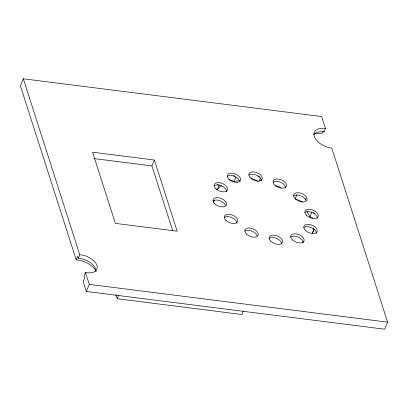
<?xml version="1.0" encoding="UTF-8"?>
<svg xmlns="http://www.w3.org/2000/svg" width="408" height="408" viewBox="0 0 408 408"><rect width="100%" height="100%" fill="white"/><g stroke="black" fill="none" stroke-linecap="round" stroke-linejoin="round"><path stroke-width="0.61" d="M313.859 134.37A15.479 8.787 22.5 0 1 323.998 131.942L325.462 128.413L321.657 116.55L23.327 78.785L20.4 85.843L76.199 259.82A17.09 9.705 22.5 0 1 96.263 271.345M76.199 259.82L77.658 256.285L78.295 258.264A14.005 7.956 22.5 0 1 95.778 271.376M78.295 258.264L79.759 254.735L23.327 78.785M79.759 254.735A14.005 7.956 22.5 0 1 96.951 265.445A14.005 7.956 22.5 0 1 85.466 272.524L84.002 276.058L84.635 278.032L83.171 281.566L86.343 291.45L384.673 329.215L387.6 322.157L331.801 148.18A15.479 8.787 22.5 0 1 314.288 136.481A15.479 8.787 22.5 0 1 325.462 128.413M86.343 291.45L89.265 284.386L85.466 272.524M172.615 230.449L151.919 165.913L154.357 160.028L92.555 152.204L115.382 223.375L177.184 231.198L154.357 160.028M243.428 310.998L241.964 314.532L117.183 298.733L118.646 295.203M216.373 189.368L217.326 189.567L219.274 184.86M213.435 202.7L214.414 200.343M229.459 179.918A7.737 4.396 22.5 0 1 233.254 181.035L234.126 181.519L236.074 176.812M259.085 181.305L260.549 177.776M322.636 131.733L321.902 133.498A18.574 10.547 22.5 0 0 313.808 133.997M295.208 198.808L296.917 194.692M312.625 218.117A7.737 4.391 22.5 0 0 310.886 217.143L309.942 216.786L311.896 212.078M302.573 242.765L303.062 241.587M314.231 229.026L312.283 233.738L313.405 230.036L313.166 228.235M217.326 189.567L220.055 186.614L221.61 185.859M234.126 181.519L239.404 180.596M94.528 158.646L151.919 165.913M89.265 284.386L387.6 322.157M306.923 211.426L309.942 216.786M323.682 130.958L323.998 131.942M115.826 294.505L117.183 298.733M295.866 199.43A7.737 4.396 22.5 0 1 302.42 202.281M275.354 185.727A7.737 4.396 22.5 0 1 280.893 187.818M251.048 178.582A7.737 4.396 22.5 0 1 257.601 181.438M304.929 212.456A7.12 4.044 22.5 0 1 312.661 212.741A7.12 4.044 22.5 0 1 317.373 218.244M303.792 227.45A7.196 4.085 22.5 0 1 311.605 227.74A7.196 4.085 22.5 0 1 316.368 233.299M273.192 182.157A7.12 4.044 22.5 0 1 280.928 182.442A7.12 4.044 22.5 0 1 285.641 187.945M213.134 200.833A7.12 4.044 22.5 0 1 220.009 200.756A7.12 4.044 22.5 0 1 225.43 205.474M290.766 236.941A7.12 4.044 22.5 0 1 298.498 237.226A7.12 4.044 22.5 0 1 303.21 242.729M269.178 238.277A7.12 4.044 22.5 0 1 276.91 238.563A7.12 4.044 22.5 0 1 281.622 244.066M244.866 231.132A7.12 4.044 22.5 0 1 251.741 231.056A7.12 4.044 22.5 0 1 257.162 235.773M224.354 217.428A7.12 4.044 22.5 0 1 232.086 217.714A7.12 4.044 22.5 0 1 236.803 223.217M214.21 185.798A7.12 4.044 22.5 0 1 221.942 186.084A7.12 4.044 22.5 0 1 226.659 191.587M227.297 176.343A7.12 4.044 22.5 0 1 234.172 176.271A7.12 4.044 22.5 0 1 239.593 180.984M248.885 175.012A7.12 4.044 22.5 0 1 256.617 175.297A7.12 4.044 22.5 0 1 261.334 180.8M293.709 195.86A7.12 4.044 22.5 0 1 300.579 195.784A7.12 4.044 22.5 0 1 306 200.501M233.32 175.613A7.737 4.396 22.5 0 1 234.748 176.118M258.534 175.965A7.737 4.396 22.5 0 1 259.549 176.73M305.23 198.4A7.737 4.396 22.5 0 1 305.918 199.262M313.288 212.655A7.737 4.391 22.5 0 1 314.573 213.41M217.097 184.574A7.737 4.396 22.5 0 1 218.321 184.661M214.786 203.847A7.166 4.07 22.5 0 0 226.292 205.3A7.166 4.07 22.5 0 0 218.336 197.707A7.166 4.07 22.5 0 0 214.786 203.847M306.637 215.45A7.089 4.024 22.5 0 0 318.016 216.888A7.089 4.024 22.5 0 0 310.146 209.381A7.089 4.024 22.5 0 0 306.637 215.45M305.541 230.494A7.12 4.044 22.5 0 0 316.965 231.938A7.12 4.044 22.5 0 0 309.065 224.395A7.12 4.044 22.5 0 0 305.541 230.494M292.454 239.945A7.12 4.044 22.5 0 0 303.878 241.393A7.12 4.044 22.5 0 0 295.978 233.845A7.12 4.044 22.5 0 0 292.454 239.945M270.861 241.276A7.12 4.044 22.5 0 0 282.29 242.724A7.12 4.044 22.5 0 0 274.39 235.181A7.12 4.044 22.5 0 0 270.861 241.276M246.554 234.136A7.12 4.044 22.5 0 0 257.983 235.579A7.12 4.044 22.5 0 0 250.084 228.036A7.12 4.044 22.5 0 0 246.554 234.136M226.042 220.427A7.12 4.044 22.5 0 0 237.471 221.876A7.12 4.044 22.5 0 0 229.566 214.333A7.12 4.044 22.5 0 0 226.042 220.427M215.898 188.797A7.12 4.044 22.5 0 0 227.327 190.245A7.12 4.044 22.5 0 0 219.422 182.702A7.12 4.044 22.5 0 0 215.898 188.797M228.985 179.347A7.12 4.044 22.5 0 0 240.409 180.795A7.12 4.044 22.5 0 0 232.509 173.247A7.12 4.044 22.5 0 0 228.985 179.347M250.573 178.016A7.12 4.044 22.5 0 0 262.002 179.459A7.12 4.044 22.5 0 0 254.097 171.916A7.12 4.044 22.5 0 0 250.573 178.016M274.87 185.161A7.135 4.049 22.5 0 0 286.319 186.609A7.135 4.049 22.5 0 0 278.404 179.051A7.135 4.049 22.5 0 0 274.87 185.161M295.392 198.864A7.12 4.044 22.5 0 0 306.821 200.308A7.12 4.044 22.5 0 0 298.921 192.765A7.12 4.044 22.5 0 0 295.392 198.864"/></g></svg>
